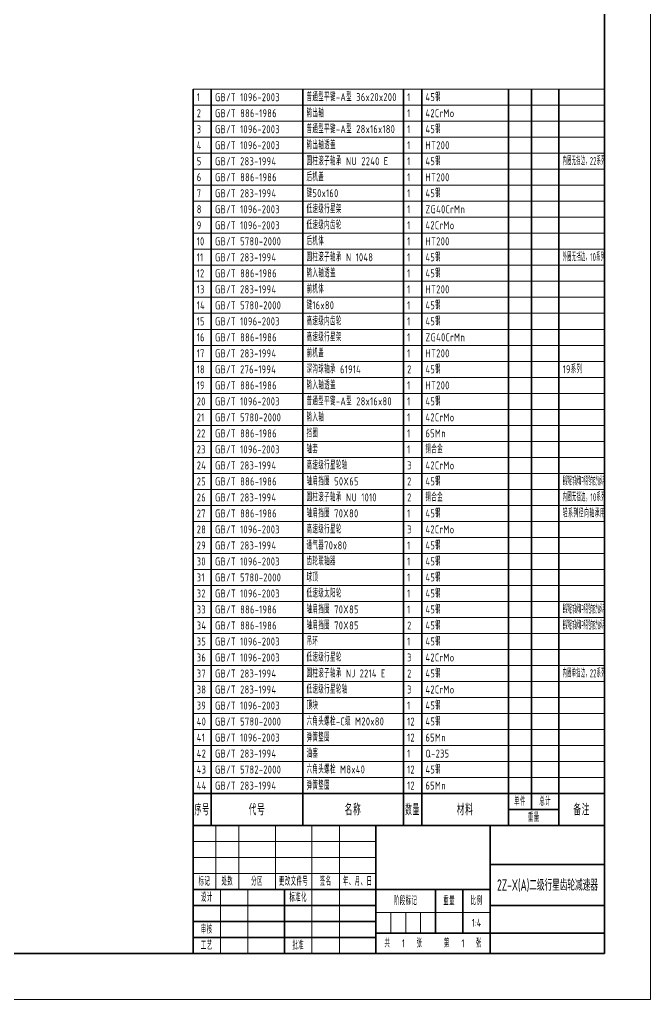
# Model space of a CAD drawing. Header units: millimetres. Extents: x -2378 to 2378, y -1682 to 1682.
# Drawn here: x 1275 to 2378, y -1682 to 32 of the extents above; entities that cross this region are included whole.
import ezdxf
from ezdxf.enums import TextEntityAlignment as Align

# ---------------------------------------------------------------- set-up
doc = ezdxf.new("R2010")
doc.units = ezdxf.units.MM
doc.layers.get('0').update_dxf_attribs({"lineweight": 35})
for name, color, linetype, lineweight in [('尺寸线层', 3, 'Continuous', 18), ('粗实线层', 7, 'Continuous', 35), ('细实线层', 7, 'Continuous', 18)]:
    doc.layers.add(name, color=color, linetype=linetype, lineweight=lineweight)
doc.styles.add('标准', font='isocp.shx', dxfattribs={"width": 0.667, "bigfont": 'gbcbig.shx'})

# ---------------------------------------------------------------- blocks, each defined once
blk = doc.blocks.new('$CAXA_FRAME_13B17AC1$')
at = {"layer": '粗实线层'}
for p, q in [((574.5, -400.5), (574.5, 400.5)), ((-574.5, -400.5), (574.5, -400.5))]:
    blk.add_line(p, q, dxfattribs=at)
at = {"layer": '细实线层'}
for p, q in [((594.5, -420.5), (594.5, 420.5)), ((-594.5, -420.5), (594.5, -420.5))]:
    blk.add_line(p, q, dxfattribs=at)
blk = doc.blocks.new('$CAXA_TITLE_151E506F$')
at = {"layer": '粗实线层'}
for p, q in [((0, 56), (-180, 56)), ((-180, 56), (-180, 0)), ((-100, 56), (-100, 0)), ((-50, 56), (-50, 0)), ((0, 0), (0, 56)), ((0, 39), (-50, 39)), ((-50, 28), (-180, 28)), ((-140, 28), (-140, 0)), ((-74, 28), (-74, 9)), ((-62, 28), (-62, 9)), ((-100, 21), (-180, 21)), ((0, 21), (-50, 21)), ((-100, 14), (-180, 14)), ((0, 9), (-100, 9)), ((-100, 7), (-180, 7)), ((0, 0), (-180, 0))]:
    blk.add_line(p, q, dxfattribs=at)
at = {"layer": '细实线层'}
for p, q in [((-170, 56), (-170, 28)), ((-160, 56), (-160, 28)), ((-144, 56), (-144, 28)), ((-128, 56), (-128, 0)), ((-116, 56), (-116, 0)), ((-100, 49), (-180, 49)), ((-100, 42), (-180, 42)), ((-100, 35), (-180, 35)), ((-168, 28), (-168, 0)), ((-156, 28), (-156, 0)), ((-50, 18), (-100, 18)), ((-93.5, 18), (-93.5, 9)), ((-87, 18), (-87, 9)), ((-80.5, 18), (-80.5, 9))]:
    blk.add_line(p, q, dxfattribs=at)
at = {"layer": '尺寸线层', "char_height": 3.5, "attachment_point": 5, "line_spacing_factor": 2.57089, "style": '标准'}
for s, insert, width in [('\\T1.1;标记', (-175, 31.5), 18), ('\\T1.1;处数', (-165, 31.5), 18), ('\\T1.1;分区', (-152, 31.5), 30), ('\\T1.1;更改文件号', (-136, 31.5), 30), ('\\T1.1;签名', (-122, 31.5), 22), ('\\T1.1;年、月、日', (-108, 31.5), 30), ('\\T1.1;设计', (-174, 24.5), 22), ('\\T1.1;标准化', (-134, 24.5), 22), ('\\T1.1;阶段标记', (-87, 23), 50), ('\\T1.1;重量', (-68, 23), 22), ('\\T1.1;比例', (-56, 23), 22), ('\\T1.1;审核', (-174, 10.5), 22), ('\\T1.1;工艺', (-174, 3.5), 22), ('\\T1.1;批准', (-134, 3.5), 22), ('\\T1.1;共', (-95, 4.5), 8), ('\\T1.1;张', (-81, 4.5), 8), ('\\T1.1;第', (-69, 4.5), 8), ('\\T1.1;张', (-55, 4.5), 8)]:
    blk.add_mtext(s, dxfattribs=dict(at, insert=insert, width=width))
at = {"layer": '尺寸线层', "style": '标准'}
for tag, height, width, p in [('标记C', 2.55, 0.667, (-175, 52.5)), ('处数C', 2.55, 0.667, (-165, 52.5)), ('分区C', 2.55, 0.667, (-152, 52.5)), ('更改文件号C', 2.55, 0.667, (-136, 52.5)), ('更改签名C', 2.55, 0.667, (-122, 52.5)), ('更改日期C', 2.55, 0.667, (-108, 52.5)), ('单位名称', 3.65, 0.667, (-25, 47.5)), ('标记B', 2.55, 0.667, (-175, 45.5)), ('处数B', 2.55, 0.667, (-165, 45.5)), ('分区B', 2.55, 0.667, (-152, 45.5)), ('更改文件号B', 2.55, 0.667, (-136, 45.5)), ('更改签名B', 2.55, 0.667, (-122, 45.5)), ('更改日期B', 2.55, 0.667, (-108, 45.5)), ('材料名称', 3.65, 0.667, (-75, 42)), ('标记A', 2.55, 0.667, (-175, 38.5)), ('处数A', 2.55, 0.667, (-165, 38.5)), ('分区A', 2.55, 0.667, (-152, 38.5)), ('更改文件号A', 2.55, 0.667, (-136, 38.5)), ('更改签名A', 2.55, 0.667, (-122, 38.5)), ('更改日期A', 2.55, 0.667, (-108, 38.5)), ('图纸名称', 3.65, 0.667, (-25, 30)), ('设计', 2.55, 0.667, (-162, 24.5)), ('设计日期', 2.55, 0.667, (-148, 24.5)), ('标准化', 2.55, 0.667, (-122, 24.5)), ('标准化日期', 2.55, 0.667, (-108, 24.5)), ('图纸编号', 3.65, 0.667, (-25, 15)), ('阶段标记S', 2.55, 0.40513, (-96.75, 13.5)), ('阶段标记A', 2.55, 0.399757, (-90.25, 13.5)), ('阶段标记B', 2.55, 0.40513, (-83.75, 13.5)), ('阶段标记C', 2.55, 0.40513, (-77.25, 13.5)), ('重量', 2.55, 0.667, (-68, 13.5)), ('图纸比例', 2.55, 0.667, (-56, 13.5)), ('审核', 2.55, 0.667, (-162, 10.5)), ('审核日期', 2.55, 0.667, (-148, 10.5)), ('工艺', 2.55, 0.667, (-162, 3.5)), ('工艺日期', 2.55, 0.667, (-148, 3.5)), ('批准', 2.55, 0.667, (-122, 3.5)), ('批准日期', 2.55, 0.667, (-108, 3.5)), ('页数', 2.55, 0.667, (-88, 4.5)), ('页码', 2.55, 0.667, (-62, 4.5)), ('投影符号', 2.55, 0.667, (-25, 4.5))]:
    blk.add_attdef(tag, text='', height=height, dxfattribs=dict(at, width=width)).set_placement(p, align=Align.MIDDLE_CENTER)
blk = doc.blocks.new('$CAXA_BOMTABLE_86AFA1F5$')
at = {"layer": '细实线层', "color": 0, "linetype": 'Continuous', "lineweight": 18}
for p, q in [((-720, 1288), (0, 1288)), ((-720, 1260), (0, 1260)), ((-720, 1260), (0, 1260)), ((-720, 1232), (0, 1232)), ((-720, 1232), (0, 1232)), ((-720, 1204), (0, 1204)), ((-720, 1204), (0, 1204)), ((-720, 1176), (0, 1176)), ((-720, 1176), (0, 1176)), ((-720, 1148), (0, 1148)), ((-720, 1148), (0, 1148)), ((-720, 1120), (0, 1120)), ((-720, 1120), (0, 1120)), ((-720, 1092), (0, 1092)), ((-720, 1092), (0, 1092)), ((-720, 1064), (0, 1064)), ((-720, 1064), (0, 1064)), ((-720, 1036), (0, 1036)), ((-720, 1036), (0, 1036)), ((-720, 1008), (0, 1008)), ((-720, 1008), (0, 1008)), ((-720, 980), (0, 980)), ((-720, 980), (0, 980)), ((-720, 952), (0, 952)), ((-720, 952), (0, 952)), ((-720, 924), (0, 924)), ((-720, 924), (0, 924)), ((-720, 896), (0, 896)), ((-720, 896), (0, 896)), ((-720, 868), (0, 868)), ((-720, 868), (0, 868)), ((-720, 840), (0, 840)), ((-720, 840), (0, 840)), ((-720, 812), (0, 812)), ((-720, 812), (0, 812)), ((-720, 784), (0, 784)), ((-720, 784), (0, 784)), ((-720, 756), (0, 756)), ((-720, 756), (0, 756)), ((-720, 728), (0, 728)), ((-720, 728), (0, 728)), ((-720, 700), (0, 700)), ((-720, 700), (0, 700)), ((-720, 672), (0, 672)), ((-720, 672), (0, 672)), ((-720, 644), (0, 644)), ((-720, 644), (0, 644)), ((-720, 616), (0, 616)), ((-720, 616), (0, 616)), ((-720, 588), (0, 588)), ((-720, 588), (0, 588)), ((-720, 560), (0, 560)), ((-720, 560), (0, 560)), ((-720, 532), (0, 532)), ((-720, 532), (0, 532)), ((-720, 504), (0, 504)), ((-720, 504), (0, 504)), ((-720, 476), (0, 476)), ((-720, 476), (0, 476)), ((-720, 448), (0, 448)), ((-720, 448), (0, 448)), ((-720, 420), (0, 420)), ((-720, 420), (0, 420)), ((-720, 392), (0, 392)), ((-720, 392), (0, 392)), ((-720, 364), (0, 364)), ((-720, 364), (0, 364)), ((-720, 336), (0, 336)), ((-720, 336), (0, 336)), ((-720, 308), (0, 308)), ((-720, 308), (0, 308)), ((-720, 280), (0, 280)), ((-720, 280), (0, 280)), ((-720, 252), (0, 252)), ((-720, 252), (0, 252)), ((-720, 224), (0, 224)), ((-720, 224), (0, 224)), ((-720, 196), (0, 196)), ((-720, 196), (0, 196)), ((-720, 168), (0, 168)), ((-720, 168), (0, 168)), ((-720, 140), (0, 140)), ((-720, 140), (0, 140)), ((-720, 112), (0, 112)), ((-720, 112), (0, 112)), ((-720, 84), (0, 84)), ((-720, 84), (0, 84)), ((-720, 56), (0, 56))]:
    blk.add_line(p, q, dxfattribs=at)
at = {"layer": '细实线层', "color": 0, "linetype": 'Continuous', "lineweight": 35}
for p, q in [((-720, 1288), (-720, 1260)), ((-688, 1288), (-688, 1260)), ((-528, 1288), (-528, 1260)), ((-352, 1288), (-352, 1260)), ((-320, 1288), (-320, 1260)), ((-168, 1288), (-168, 1260)), ((-128, 1288), (-128, 1260)), ((-80, 1288), (-80, 1260)), ((0, 1288), (0, 1260)), ((0, 1288), (0, 1260)), ((-720, 1260), (-720, 1232)), ((-688, 1260), (-688, 1232)), ((-528, 1260), (-528, 1232)), ((-352, 1260), (-352, 1232)), ((-320, 1260), (-320, 1232)), ((-168, 1260), (-168, 1232)), ((-128, 1260), (-128, 1232)), ((-80, 1260), (-80, 1232)), ((0, 1260), (0, 1232)), ((0, 1260), (0, 1232)), ((-720, 1232), (-720, 1204)), ((-688, 1232), (-688, 1204)), ((-528, 1232), (-528, 1204)), ((-352, 1232), (-352, 1204)), ((-320, 1232), (-320, 1204)), ((-168, 1232), (-168, 1204)), ((-128, 1232), (-128, 1204)), ((-80, 1232), (-80, 1204)), ((0, 1232), (0, 1204)), ((0, 1232), (0, 1204)), ((-720, 1204), (-720, 1176)), ((-688, 1204), (-688, 1176)), ((-528, 1204), (-528, 1176)), ((-352, 1204), (-352, 1176)), ((-320, 1204), (-320, 1176)), ((-168, 1204), (-168, 1176)), ((-128, 1204), (-128, 1176)), ((-80, 1204), (-80, 1176)), ((0, 1204), (0, 1176)), ((0, 1204), (0, 1176)), ((-720, 1176), (-720, 1148)), ((-688, 1176), (-688, 1148)), ((-528, 1176), (-528, 1148)), ((-352, 1176), (-352, 1148)), ((-320, 1176), (-320, 1148)), ((-168, 1176), (-168, 1148)), ((-128, 1176), (-128, 1148)), ((-80, 1176), (-80, 1148)), ((0, 1176), (0, 1148)), ((0, 1176), (0, 1148)), ((-720, 1148), (-720, 1120)), ((-688, 1148), (-688, 1120)), ((-528, 1148), (-528, 1120)), ((-352, 1148), (-352, 1120)), ((-320, 1148), (-320, 1120)), ((-168, 1148), (-168, 1120)), ((-128, 1148), (-128, 1120)), ((-80, 1148), (-80, 1120)), ((0, 1148), (0, 1120)), ((0, 1148), (0, 1120)), ((-720, 1120), (-720, 1092)), ((-688, 1120), (-688, 1092)), ((-528, 1120), (-528, 1092)), ((-352, 1120), (-352, 1092)), ((-320, 1120), (-320, 1092)), ((-168, 1120), (-168, 1092)), ((-128, 1120), (-128, 1092)), ((-80, 1120), (-80, 1092)), ((0, 1120), (0, 1092)), ((0, 1120), (0, 1092)), ((-720, 1092), (-720, 1064)), ((-688, 1092), (-688, 1064)), ((-528, 1092), (-528, 1064)), ((-352, 1092), (-352, 1064)), ((-320, 1092), (-320, 1064)), ((-168, 1092), (-168, 1064)), ((-128, 1092), (-128, 1064)), ((-80, 1092), (-80, 1064)), ((0, 1092), (0, 1064)), ((0, 1092), (0, 1064)), ((-720, 1064), (-720, 1036)), ((-688, 1064), (-688, 1036)), ((-528, 1064), (-528, 1036)), ((-352, 1064), (-352, 1036)), ((-320, 1064), (-320, 1036)), ((-168, 1064), (-168, 1036)), ((-128, 1064), (-128, 1036)), ((-80, 1064), (-80, 1036)), ((0, 1064), (0, 1036)), ((0, 1064), (0, 1036)), ((-720, 1036), (-720, 1008)), ((-688, 1036), (-688, 1008)), ((-528, 1036), (-528, 1008)), ((-352, 1036), (-352, 1008)), ((-320, 1036), (-320, 1008)), ((-168, 1036), (-168, 1008)), ((-128, 1036), (-128, 1008)), ((-80, 1036), (-80, 1008)), ((0, 1036), (0, 1008)), ((0, 1036), (0, 1008)), ((-720, 1008), (-720, 980)), ((-688, 1008), (-688, 980)), ((-528, 1008), (-528, 980)), ((-352, 1008), (-352, 980)), ((-320, 1008), (-320, 980)), ((-168, 1008), (-168, 980)), ((-128, 1008), (-128, 980)), ((-80, 1008), (-80, 980)), ((0, 1008), (0, 980)), ((0, 1008), (0, 980)), ((-720, 980), (-720, 952)), ((-688, 980), (-688, 952)), ((-528, 980), (-528, 952)), ((-352, 980), (-352, 952)), ((-320, 980), (-320, 952)), ((-168, 980), (-168, 952)), ((-128, 980), (-128, 952)), ((-80, 980), (-80, 952)), ((0, 980), (0, 952)), ((0, 980), (0, 952)), ((-720, 952), (-720, 924)), ((-688, 952), (-688, 924)), ((-528, 952), (-528, 924)), ((-352, 952), (-352, 924)), ((-320, 952), (-320, 924)), ((-168, 952), (-168, 924)), ((-128, 952), (-128, 924)), ((-80, 952), (-80, 924)), ((0, 952), (0, 924)), ((0, 952), (0, 924)), ((-720, 924), (-720, 896)), ((-688, 924), (-688, 896)), ((-528, 924), (-528, 896)), ((-352, 924), (-352, 896)), ((-320, 924), (-320, 896)), ((-168, 924), (-168, 896)), ((-128, 924), (-128, 896)), ((-80, 924), (-80, 896)), ((0, 924), (0, 896)), ((0, 924), (0, 896)), ((-720, 896), (-720, 868)), ((-688, 896), (-688, 868)), ((-528, 896), (-528, 868)), ((-352, 896), (-352, 868)), ((-320, 896), (-320, 868)), ((-168, 896), (-168, 868)), ((-128, 896), (-128, 868)), ((-80, 896), (-80, 868)), ((0, 896), (0, 868)), ((0, 896), (0, 868)), ((-720, 868), (-720, 840)), ((-688, 868), (-688, 840)), ((-528, 868), (-528, 840)), ((-352, 868), (-352, 840)), ((-320, 868), (-320, 840)), ((-168, 868), (-168, 840)), ((-128, 868), (-128, 840)), ((-80, 868), (-80, 840)), ((0, 868), (0, 840)), ((0, 868), (0, 840)), ((-720, 840), (-720, 812)), ((-688, 840), (-688, 812)), ((-528, 840), (-528, 812)), ((-352, 840), (-352, 812)), ((-320, 840), (-320, 812)), ((-168, 840), (-168, 812)), ((-128, 840), (-128, 812)), ((-80, 840), (-80, 812)), ((0, 840), (0, 812)), ((0, 840), (0, 812)), ((-720, 812), (-720, 784)), ((-688, 812), (-688, 784)), ((-528, 812), (-528, 784)), ((-352, 812), (-352, 784)), ((-320, 812), (-320, 784)), ((-168, 812), (-168, 784)), ((-128, 812), (-128, 784)), ((-80, 812), (-80, 784)), ((0, 812), (0, 784)), ((0, 812), (0, 784)), ((-720, 784), (-720, 756)), ((-688, 784), (-688, 756)), ((-528, 784), (-528, 756)), ((-352, 784), (-352, 756)), ((-320, 784), (-320, 756)), ((-168, 784), (-168, 756)), ((-128, 784), (-128, 756)), ((-80, 784), (-80, 756)), ((0, 784), (0, 756)), ((0, 784), (0, 756)), ((-720, 756), (-720, 728)), ((-688, 756), (-688, 728)), ((-528, 756), (-528, 728)), ((-352, 756), (-352, 728)), ((-320, 756), (-320, 728)), ((-168, 756), (-168, 728)), ((-128, 756), (-128, 728)), ((-80, 756), (-80, 728)), ((0, 756), (0, 728)), ((0, 756), (0, 728)), ((-720, 728), (-720, 700)), ((-688, 728), (-688, 700)), ((-528, 728), (-528, 700)), ((-352, 728), (-352, 700)), ((-320, 728), (-320, 700)), ((-168, 728), (-168, 700)), ((-128, 728), (-128, 700)), ((-80, 728), (-80, 700)), ((0, 728), (0, 700)), ((0, 728), (0, 700)), ((-720, 700), (-720, 672)), ((-688, 700), (-688, 672)), ((-528, 700), (-528, 672)), ((-352, 700), (-352, 672)), ((-320, 700), (-320, 672)), ((-168, 700), (-168, 672)), ((-128, 700), (-128, 672)), ((-80, 700), (-80, 672)), ((0, 700), (0, 672)), ((0, 700), (0, 672)), ((-720, 672), (-720, 644)), ((-688, 672), (-688, 644)), ((-528, 672), (-528, 644)), ((-352, 672), (-352, 644)), ((-320, 672), (-320, 644)), ((-168, 672), (-168, 644)), ((-128, 672), (-128, 644)), ((-80, 672), (-80, 644)), ((0, 672), (0, 644)), ((0, 672), (0, 644)), ((-720, 644), (-720, 616)), ((-688, 644), (-688, 616)), ((-528, 644), (-528, 616)), ((-352, 644), (-352, 616)), ((-320, 644), (-320, 616)), ((-168, 644), (-168, 616)), ((-128, 644), (-128, 616)), ((-80, 644), (-80, 616)), ((0, 644), (0, 616)), ((0, 644), (0, 616)), ((-720, 616), (-720, 588)), ((-688, 616), (-688, 588)), ((-528, 616), (-528, 588)), ((-352, 616), (-352, 588)), ((-320, 616), (-320, 588)), ((-168, 616), (-168, 588)), ((-128, 616), (-128, 588)), ((-80, 616), (-80, 588)), ((0, 616), (0, 588)), ((0, 616), (0, 588)), ((-720, 588), (-720, 560)), ((-688, 588), (-688, 560)), ((-528, 588), (-528, 560)), ((-352, 588), (-352, 560)), ((-320, 588), (-320, 560)), ((-168, 588), (-168, 560)), ((-128, 588), (-128, 560)), ((-80, 588), (-80, 560)), ((0, 588), (0, 560)), ((0, 588), (0, 560)), ((-720, 560), (-720, 532)), ((-688, 560), (-688, 532)), ((-528, 560), (-528, 532)), ((-352, 560), (-352, 532)), ((-320, 560), (-320, 532)), ((-168, 560), (-168, 532)), ((-128, 560), (-128, 532)), ((-80, 560), (-80, 532)), ((0, 560), (0, 532)), ((0, 560), (0, 532)), ((-720, 532), (-720, 504)), ((-688, 532), (-688, 504)), ((-528, 532), (-528, 504)), ((-352, 532), (-352, 504)), ((-320, 532), (-320, 504)), ((-168, 532), (-168, 504)), ((-128, 532), (-128, 504)), ((-80, 532), (-80, 504)), ((0, 532), (0, 504)), ((0, 532), (0, 504)), ((-720, 504), (-720, 476)), ((-688, 504), (-688, 476)), ((-528, 504), (-528, 476)), ((-352, 504), (-352, 476)), ((-320, 504), (-320, 476)), ((-168, 504), (-168, 476)), ((-128, 504), (-128, 476)), ((-80, 504), (-80, 476)), ((0, 504), (0, 476)), ((0, 504), (0, 476)), ((-720, 476), (-720, 448)), ((-688, 476), (-688, 448)), ((-528, 476), (-528, 448)), ((-352, 476), (-352, 448)), ((-320, 476), (-320, 448)), ((-168, 476), (-168, 448)), ((-128, 476), (-128, 448)), ((-80, 476), (-80, 448)), ((0, 476), (0, 448)), ((0, 476), (0, 448)), ((-720, 448), (-720, 420)), ((-688, 448), (-688, 420)), ((-528, 448), (-528, 420)), ((-352, 448), (-352, 420)), ((-320, 448), (-320, 420)), ((-168, 448), (-168, 420)), ((-128, 448), (-128, 420)), ((-80, 448), (-80, 420)), ((0, 448), (0, 420)), ((0, 448), (0, 420)), ((-720, 420), (-720, 392)), ((-688, 420), (-688, 392)), ((-528, 420), (-528, 392)), ((-352, 420), (-352, 392)), ((-320, 420), (-320, 392)), ((-168, 420), (-168, 392)), ((-128, 420), (-128, 392)), ((-80, 420), (-80, 392)), ((0, 420), (0, 392)), ((0, 420), (0, 392)), ((-720, 392), (-720, 364)), ((-688, 392), (-688, 364)), ((-528, 392), (-528, 364)), ((-352, 392), (-352, 364)), ((-320, 392), (-320, 364)), ((-168, 392), (-168, 364)), ((-128, 392), (-128, 364)), ((-80, 392), (-80, 364)), ((0, 392), (0, 364)), ((0, 392), (0, 364)), ((-720, 364), (-720, 336)), ((-688, 364), (-688, 336)), ((-528, 364), (-528, 336)), ((-352, 364), (-352, 336)), ((-320, 364), (-320, 336)), ((-168, 364), (-168, 336)), ((-128, 364), (-128, 336)), ((-80, 364), (-80, 336)), ((0, 364), (0, 336)), ((0, 364), (0, 336)), ((-720, 336), (-720, 308)), ((-688, 336), (-688, 308)), ((-528, 336), (-528, 308)), ((-352, 336), (-352, 308)), ((-320, 336), (-320, 308)), ((-168, 336), (-168, 308)), ((-128, 336), (-128, 308)), ((-80, 336), (-80, 308)), ((0, 336), (0, 308)), ((0, 336), (0, 308)), ((-720, 308), (-720, 280)), ((-688, 308), (-688, 280)), ((-528, 308), (-528, 280)), ((-352, 308), (-352, 280)), ((-320, 308), (-320, 280)), ((-168, 308), (-168, 280)), ((-128, 308), (-128, 280)), ((-80, 308), (-80, 280)), ((0, 308), (0, 280)), ((0, 308), (0, 280)), ((-720, 280), (-720, 252)), ((-688, 280), (-688, 252)), ((-528, 280), (-528, 252)), ((-352, 280), (-352, 252)), ((-320, 280), (-320, 252)), ((-168, 280), (-168, 252)), ((-128, 280), (-128, 252)), ((-80, 280), (-80, 252)), ((0, 280), (0, 252)), ((0, 280), (0, 252)), ((-720, 252), (-720, 224)), ((-688, 252), (-688, 224)), ((-528, 252), (-528, 224)), ((-352, 252), (-352, 224)), ((-320, 252), (-320, 224)), ((-168, 252), (-168, 224)), ((-128, 252), (-128, 224)), ((-80, 252), (-80, 224)), ((0, 252), (0, 224)), ((0, 252), (0, 224)), ((-720, 224), (-720, 196)), ((-688, 224), (-688, 196)), ((-528, 224), (-528, 196)), ((-352, 224), (-352, 196)), ((-320, 224), (-320, 196)), ((-168, 224), (-168, 196)), ((-128, 224), (-128, 196)), ((-80, 224), (-80, 196)), ((0, 224), (0, 196)), ((0, 224), (0, 196)), ((-720, 196), (-720, 168)), ((-688, 196), (-688, 168)), ((-528, 196), (-528, 168)), ((-352, 196), (-352, 168)), ((-320, 196), (-320, 168)), ((-168, 196), (-168, 168)), ((-128, 196), (-128, 168)), ((-80, 196), (-80, 168)), ((0, 196), (0, 168)), ((0, 196), (0, 168)), ((-720, 168), (-720, 140)), ((-688, 168), (-688, 140)), ((-528, 168), (-528, 140)), ((-352, 168), (-352, 140)), ((-320, 168), (-320, 140)), ((-168, 168), (-168, 140)), ((-128, 168), (-128, 140)), ((-80, 168), (-80, 140)), ((0, 168), (0, 140)), ((0, 168), (0, 140)), ((-720, 140), (-720, 112)), ((-688, 140), (-688, 112)), ((-528, 140), (-528, 112)), ((-352, 140), (-352, 112)), ((-320, 140), (-320, 112)), ((-168, 140), (-168, 112)), ((-128, 140), (-128, 112)), ((-80, 140), (-80, 112)), ((0, 140), (0, 112)), ((0, 140), (0, 112)), ((-720, 112), (-720, 84)), ((-688, 112), (-688, 84)), ((-528, 112), (-528, 84)), ((-352, 112), (-352, 84)), ((-320, 112), (-320, 84)), ((-168, 112), (-168, 84)), ((-128, 112), (-128, 84)), ((-80, 112), (-80, 84)), ((0, 112), (0, 84)), ((0, 112), (0, 84)), ((-720, 84), (-720, 56)), ((-688, 84), (-688, 56)), ((-528, 84), (-528, 56)), ((-352, 84), (-352, 56)), ((-320, 84), (-320, 56)), ((-168, 84), (-168, 56)), ((-128, 84), (-128, 56)), ((-80, 84), (-80, 56)), ((0, 84), (0, 56)), ((0, 84), (0, 56)), ((-720, 56), (0, 56)), ((-720, 56), (-720, 0)), ((-688, 56), (-688, 0)), ((-528, 56), (-528, 0)), ((-352, 56), (-352, 0)), ((-320, 56), (-320, 0)), ((-168, 56), (-168, 0)), ((-128, 56), (-128, 28)), ((-80, 56), (-80, 28)), ((0, 56), (0, 0)), ((-168, 28), (-80, 28)), ((-80, 28), (-80, 0)), ((-720, 0), (0, 0))]:
    blk.add_line(p, q, dxfattribs=at)
at = {"layer": '细实线层', "color": 0, "line_spacing_factor": 1.15057, "style": '标准'}
for s, insert, char_height, width, attachment_point in [('\\T1.1;1', (-713.36, 1274), 14, 47.92, 4), ('\\T1.1;GB/T 1096-2003', (-681.36, 1274), 14, 303.92, 4), ('\\T1.1;普通型平键-A型 36x20x200', (-521.36, 1274), 14, 335.92, 4), ('\\T1.1;1', (-345.36, 1274), 14, 47.92, 4), ('\\T1.1;45钢', (-313.36, 1274), 14, 287.92, 4), ('\\T1.1;2', (-713.36, 1246), 14, 47.92, 4), ('\\T1.1;GB/T 886-1986', (-681.36, 1246), 14, 303.92, 4), ('\\T1.1;输出轴', (-521.36, 1246), 14, 335.92, 4), ('\\T1.1;1', (-345.36, 1246), 14, 47.92, 4), ('\\T1.1;42CrMo', (-313.36, 1246), 14, 287.92, 4), ('\\T1.1;3', (-713.36, 1218), 14, 47.92, 4), ('\\T1.1;GB/T 1096-2003', (-681.36, 1218), 14, 303.92, 4), ('\\T1.1;普通型平键-A型 28x16x180', (-521.36, 1218), 14, 335.92, 4), ('\\T1.1;1', (-345.36, 1218), 14, 47.92, 4), ('\\T1.1;45钢', (-313.36, 1218), 14, 287.92, 4), ('\\T1.1;4', (-713.36, 1190), 14, 47.92, 4), ('\\T1.1;GB/T 1096-2003', (-681.36, 1190), 14, 303.92, 4), ('\\T1.1;输出轴透盖', (-521.36, 1190), 14, 335.92, 4), ('\\T1.1;1', (-345.36, 1190), 14, 47.92, 4), ('\\T1.1;HT200', (-313.36, 1190), 14, 287.92, 4), ('\\T1.1;5', (-713.36, 1162), 14, 47.92, 4), ('\\T1.1;GB/T 283-1994', (-681.36, 1162), 14, 303.92, 4), ('\\T1.1;圆柱滚子轴承 NU 2240 E', (-521.36, 1162), 14, 335.92, 4), ('\\T1.1;1', (-345.36, 1162), 14, 47.92, 4), ('\\T1.1;45钢', (-313.36, 1162), 14, 287.92, 4), ('\\T1.1;{\\W0.51329;内圈无挡边，22系列}', (-73.36, 1162), 14, 143.92, 4), ('\\T1.1;6', (-713.36, 1134), 14, 47.92, 4), ('\\T1.1;GB/T 886-1986', (-681.36, 1134), 14, 303.92, 4), ('\\T1.1;后机盖', (-521.36, 1134), 14, 335.92, 4), ('\\T1.1;1', (-345.36, 1134), 14, 47.92, 4), ('\\T1.1;HT200', (-313.36, 1134), 14, 287.92, 4), ('\\T1.1;键50x160', (-521.36, 1106), 14, 335.92, 4), ('\\T1.1;45钢', (-313.36, 1106), 14, 287.92, 4), ('\\T1.1;7', (-713.36, 1106), 14, 47.92, 4), ('\\T1.1;GB/T 283-1994', (-681.36, 1106), 14, 303.92, 4), ('\\T1.1;1', (-345.36, 1106), 14, 47.92, 4), ('\\T1.1;8', (-713.36, 1078), 14, 47.92, 4), ('\\T1.1;GB/T 1096-2003', (-681.36, 1078), 14, 303.92, 4), ('\\T1.1;低速级行星架', (-521.36, 1078), 14, 335.92, 4), ('\\T1.1;1', (-345.36, 1078), 14, 47.92, 4), ('\\T1.1;ZG40CrMn', (-313.36, 1078), 14, 287.92, 4), ('\\T1.1;9', (-713.36, 1050), 14, 47.92, 4), ('\\T1.1;GB/T 1096-2003', (-681.36, 1050), 14, 303.92, 4), ('\\T1.1;低速级内齿轮', (-521.36, 1050), 14, 335.92, 4), ('\\T1.1;1', (-345.36, 1050), 14, 47.92, 4), ('\\T1.1;42CrMo', (-313.36, 1050), 14, 287.92, 4), ('\\T1.1;10', (-713.36, 1022), 14, 47.92, 4), ('\\T1.1;GB/T 5780-2000', (-681.36, 1022), 14, 303.92, 4), ('\\T1.1;后机体', (-521.36, 1022), 14, 335.92, 4), ('\\T1.1;1', (-345.36, 1022), 14, 47.92, 4), ('\\T1.1;HT200', (-313.36, 1022), 14, 287.92, 4), ('\\T1.1;11', (-713.36, 994), 14, 47.92, 4), ('\\T1.1;GB/T 283-1994', (-681.36, 994), 14, 303.92, 4), ('\\T1.1;圆柱滚子轴承 N 1048', (-521.36, 994), 14, 335.92, 4), ('\\T1.1;1', (-345.36, 994), 14, 47.92, 4), ('\\T1.1;45钢', (-313.36, 994), 14, 287.92, 4), ('\\T1.1;{\\W0.519216;外圈无挡边，10系列}', (-73.36, 994), 14, 143.92, 4), ('\\T1.1;12', (-713.36, 966), 14, 47.92, 4), ('\\T1.1;GB/T 886-1986', (-681.36, 966), 14, 303.92, 4), ('\\T1.1;输入轴透盖', (-521.36, 966), 14, 335.92, 4), ('\\T1.1;1', (-345.36, 966), 14, 47.92, 4), ('\\T1.1;45钢', (-313.36, 966), 14, 287.92, 4), ('\\T1.1;13', (-713.36, 938), 14, 47.92, 4), ('\\T1.1;GB/T 283-1994', (-681.36, 938), 14, 303.92, 4), ('\\T1.1;前机体', (-521.36, 938), 14, 335.92, 4), ('\\T1.1;1', (-345.36, 938), 14, 47.92, 4), ('\\T1.1;HT200', (-313.36, 938), 14, 287.92, 4), ('\\T1.1;14', (-713.36, 910), 14, 47.92, 4), ('\\T1.1;GB/T 5780-2000', (-681.36, 910), 14, 303.92, 4), ('\\T1.1;键16x80', (-521.36, 910), 14, 335.92, 4), ('\\T1.1;1', (-345.36, 910), 14, 47.92, 4), ('\\T1.1;45钢', (-313.36, 910), 14, 287.92, 4), ('\\T1.1;15', (-713.36, 882), 14, 47.92, 4), ('\\T1.1;GB/T 1096-2003', (-681.36, 882), 14, 303.92, 4), ('\\T1.1;高速级内齿轮', (-521.36, 882), 14, 335.92, 4), ('\\T1.1;1', (-345.36, 882), 14, 47.92, 4), ('\\T1.1;45钢', (-313.36, 882), 14, 287.92, 4), ('\\T1.1;16', (-713.36, 854), 14, 47.92, 4), ('\\T1.1;GB/T 886-1986', (-681.36, 854), 14, 303.92, 4), ('\\T1.1;高速级行星架', (-521.36, 854), 14, 335.92, 4), ('\\T1.1;1', (-345.36, 854), 14, 47.92, 4), ('\\T1.1;ZG40CrMn', (-313.36, 854), 14, 287.92, 4), ('\\T1.1;17', (-713.36, 826), 14, 47.92, 4), ('\\T1.1;GB/T 283-1994', (-681.36, 826), 14, 303.92, 4), ('\\T1.1;前机盖', (-521.36, 826), 14, 335.92, 4), ('\\T1.1;1', (-345.36, 826), 14, 47.92, 4), ('\\T1.1;HT200', (-313.36, 826), 14, 287.92, 4), ('\\T1.1;深沟球轴承 61914', (-521.36, 798), 14, 335.92, 4), ('\\T1.1;45钢', (-313.36, 798), 14, 287.92, 4), ('\\T1.1;19系列', (-73.36, 798), 14, 143.92, 4), ('\\T1.1;18', (-713.36, 798), 14, 47.92, 4), ('\\T1.1;GB/T 276-1994', (-681.36, 798), 14, 303.92, 4), ('\\T1.1;2', (-345.36, 798), 14, 47.92, 4), ('\\T1.1;19', (-713.36, 770), 14, 47.92, 4), ('\\T1.1;GB/T 886-1986', (-681.36, 770), 14, 303.92, 4), ('\\T1.1;输入轴透盖', (-521.36, 770), 14, 335.92, 4), ('\\T1.1;1', (-345.36, 770), 14, 47.92, 4), ('\\T1.1;HT200', (-313.36, 770), 14, 287.92, 4), ('\\T1.1;20', (-713.36, 742), 14, 47.92, 4), ('\\T1.1;GB/T 1096-2003', (-681.36, 742), 14, 303.92, 4), ('\\T1.1;普通型平键-A型 28x16x80', (-521.36, 742), 14, 335.92, 4), ('\\T1.1;1', (-345.36, 742), 14, 47.92, 4), ('\\T1.1;45钢', (-313.36, 742), 14, 287.92, 4), ('\\T1.1;21', (-713.36, 714), 14, 47.92, 4), ('\\T1.1;GB/T 5780-2000', (-681.36, 714), 14, 303.92, 4), ('\\T1.1;输入轴', (-521.36, 714), 14, 335.92, 4), ('\\T1.1;1', (-345.36, 714), 14, 47.92, 4), ('\\T1.1;42CrMo', (-313.36, 714), 14, 287.92, 4), ('\\T1.1;22', (-713.36, 686), 14, 47.92, 4), ('\\T1.1;GB/T 886-1986', (-681.36, 686), 14, 303.92, 4), ('\\T1.1;挡圈', (-521.36, 686), 14, 335.92, 4), ('\\T1.1;1', (-345.36, 686), 14, 47.92, 4), ('\\T1.1;65Mn', (-313.36, 686), 14, 287.92, 4), ('\\T1.1;23', (-713.36, 658), 14, 47.92, 4), ('\\T1.1;GB/T 1096-2003', (-681.36, 658), 14, 303.92, 4), ('\\T1.1;轴套', (-521.36, 658), 14, 335.92, 4), ('\\T1.1;1', (-345.36, 658), 14, 47.92, 4), ('\\T1.1;铜合金', (-313.36, 658), 14, 287.92, 4), ('\\T1.1;24', (-713.36, 630), 14, 47.92, 4), ('\\T1.1;GB/T 283-1994', (-681.36, 630), 14, 303.92, 4), ('\\T1.1;高速级行星轮轴', (-521.36, 630), 14, 335.92, 4), ('\\T1.1;3', (-345.36, 630), 14, 47.92, 4), ('\\T1.1;42CrMo', (-313.36, 630), 14, 287.92, 4), ('\\T1.1;25', (-713.36, 602), 14, 47.92, 4), ('\\T1.1;GB/T 886-1986', (-681.36, 602), 14, 303.92, 4), ('\\T1.1;轴肩挡圈 50X65', (-521.36, 602), 14, 335.92, 4), ('\\T1.1;2', (-345.36, 602), 14, 47.92, 4), ('\\T1.1;45钢', (-313.36, 602), 14, 287.92, 4), ('\\T1.1;{\\W0.263702;重系列径向轴承和中系列径向推力轴承用}', (-73.36, 602), 14, 143.92, 4), ('\\T1.1;{\\W0.524514;内圈无挡边，10系列}', (-73.36, 574), 14, 143.92, 4), ('\\T1.1;26', (-713.36, 574), 14, 47.92, 4), ('\\T1.1;GB/T 283-1994', (-681.36, 574), 14, 303.92, 4), ('\\T1.1;圆柱滚子轴承 NU 1010', (-521.36, 574), 14, 335.92, 4), ('\\T1.1;2', (-345.36, 574), 14, 47.92, 4), ('\\T1.1;铜合金', (-313.36, 574), 14, 287.92, 4), ('\\T1.1;27', (-713.36, 546), 14, 47.92, 4), ('\\T1.1;GB/T 886-1986', (-681.36, 546), 14, 303.92, 4), ('\\T1.1;轴肩挡圈 70X80', (-521.36, 546), 14, 335.92, 4), ('\\T1.1;1', (-345.36, 546), 14, 47.92, 4), ('\\T1.1;45钢', (-313.36, 546), 14, 287.92, 4), ('\\T1.1;{\\W0.605299;轻系列径向轴承用}', (-73.36, 546), 14, 143.92, 4), ('\\T1.1;28', (-713.36, 518), 14, 47.92, 4), ('\\T1.1;GB/T 1096-2003', (-681.36, 518), 14, 303.92, 4), ('\\T1.1;高速级行星轮', (-521.36, 518), 14, 335.92, 4), ('\\T1.1;3', (-345.36, 518), 14, 47.92, 4), ('\\T1.1;42CrMo', (-313.36, 518), 14, 287.92, 4), ('\\T1.1;29', (-713.36, 490), 14, 47.92, 4), ('\\T1.1;GB/T 283-1994', (-681.36, 490), 14, 303.92, 4), ('\\T1.1;通气器70x80', (-521.36, 490), 14, 335.92, 4), ('\\T1.1;1', (-345.36, 490), 14, 47.92, 4), ('\\T1.1;45钢', (-313.36, 490), 14, 287.92, 4), ('\\T1.1;30', (-713.36, 462), 14, 47.92, 4), ('\\T1.1;GB/T 1096-2003', (-681.36, 462), 14, 303.92, 4), ('\\T1.1;齿轮联轴器', (-521.36, 462), 14, 335.92, 4), ('\\T1.1;1', (-345.36, 462), 14, 47.92, 4), ('\\T1.1;45钢', (-313.36, 462), 14, 287.92, 4), ('\\T1.1;31', (-713.36, 434), 14, 47.92, 4), ('\\T1.1;GB/T 5780-2000', (-681.36, 434), 14, 303.92, 4), ('\\T1.1;球顶', (-521.36, 434), 14, 335.92, 4), ('\\T1.1;1', (-345.36, 434), 14, 47.92, 4), ('\\T1.1;45钢', (-313.36, 434), 14, 287.92, 4), ('\\T1.1;32', (-713.36, 406), 14, 47.92, 4), ('\\T1.1;GB/T 1096-2003', (-681.36, 406), 14, 303.92, 4), ('\\T1.1;低速级太阳轮', (-521.36, 406), 14, 335.92, 4), ('\\T1.1;1', (-345.36, 406), 14, 47.92, 4), ('\\T1.1;45钢', (-313.36, 406), 14, 287.92, 4), ('\\T1.1;33', (-713.36, 378), 14, 47.92, 4), ('\\T1.1;GB/T 886-1986', (-681.36, 378), 14, 303.92, 4), ('\\T1.1;轴肩挡圈 70X85', (-521.36, 378), 14, 335.92, 4), ('\\T1.1;1', (-345.36, 378), 14, 47.92, 4), ('\\T1.1;45钢', (-313.36, 378), 14, 287.92, 4), ('\\T1.1;{\\W0.263702;重系列径向轴承和中系列径向推力轴承用}', (-73.36, 378), 14, 143.92, 4), ('\\T1.1;34', (-713.36, 350), 14, 47.92, 4), ('\\T1.1;GB/T 886-1986', (-681.36, 350), 14, 303.92, 4), ('\\T1.1;轴肩挡圈 70X85', (-521.36, 350), 14, 335.92, 4), ('\\T1.1;2', (-345.36, 350), 14, 47.92, 4), ('\\T1.1;45钢', (-313.36, 350), 14, 287.92, 4), ('\\T1.1;{\\W0.263702;重系列径向轴承和中系列径向推力轴承用}', (-73.36, 350), 14, 143.92, 4), ('\\T1.1;35', (-713.36, 322), 14, 47.92, 4), ('\\T1.1;GB/T 1096-2003', (-681.36, 322), 14, 303.92, 4), ('\\T1.1;吊环', (-521.36, 322), 14, 335.92, 4), ('\\T1.1;1', (-345.36, 322), 14, 47.92, 4), ('\\T1.1;45钢', (-313.36, 322), 14, 287.92, 4), ('\\T1.1;36', (-713.36, 294), 14, 47.92, 4), ('\\T1.1;GB/T 1096-2003', (-681.36, 294), 14, 303.92, 4), ('\\T1.1;低速级行星轮', (-521.36, 294), 14, 335.92, 4), ('\\T1.1;3', (-345.36, 294), 14, 47.92, 4), ('\\T1.1;42CrMo', (-313.36, 294), 14, 287.92, 4), ('\\T1.1;圆柱滚子轴承 NJ 2214 E', (-521.36, 266), 14, 335.92, 4), ('\\T1.1;45钢', (-313.36, 266), 14, 287.92, 4), ('\\T1.1;{\\W0.51329;内圈单挡边，22系列}', (-73.36, 266), 14, 143.92, 4), ('\\T1.1;37', (-713.36, 266), 14, 47.92, 4), ('\\T1.1;GB/T 283-1994', (-681.36, 266), 14, 303.92, 4), ('\\T1.1;2', (-345.36, 266), 14, 47.92, 4), ('\\T1.1;38', (-713.36, 238), 14, 47.92, 4), ('\\T1.1;GB/T 283-1994', (-681.36, 238), 14, 303.92, 4), ('\\T1.1;低速级行星轮轴', (-521.36, 238), 14, 335.92, 4), ('\\T1.1;3', (-345.36, 238), 14, 47.92, 4), ('\\T1.1;42CrMo', (-313.36, 238), 14, 287.92, 4), ('\\T1.1;39', (-713.36, 210), 14, 47.92, 4), ('\\T1.1;GB/T 1096-2003', (-681.36, 210), 14, 303.92, 4), ('\\T1.1;顶块', (-521.36, 210), 14, 335.92, 4), ('\\T1.1;1', (-345.36, 210), 14, 47.92, 4), ('\\T1.1;45钢', (-313.36, 210), 14, 287.92, 4), ('\\T1.1;40', (-713.36, 182), 14, 47.92, 4), ('\\T1.1;GB/T 5780-2000', (-681.36, 182), 14, 303.92, 4), ('\\T1.1;六角头螺栓-C级 M20x80', (-521.36, 182), 14, 335.92, 4), ('\\T1.1;12', (-345.36, 182), 14, 47.92, 4), ('\\T1.1;45钢', (-313.36, 182), 14, 287.92, 4), ('\\T1.1; ', (-73.36, 182), 14, 143.92, 4), ('\\T1.1;41', (-713.36, 154), 14, 47.92, 4), ('\\T1.1;GB/T 1096-2003', (-681.36, 154), 14, 303.92, 4), ('\\T1.1;弹簧垫圈', (-521.36, 154), 14, 335.92, 4), ('\\T1.1;12', (-345.36, 154), 14, 47.92, 4), ('\\T1.1;65Mn', (-313.36, 154), 14, 287.92, 4), ('\\T1.1;42', (-713.36, 126), 14, 47.92, 4), ('\\T1.1;GB/T 283-1994', (-681.36, 126), 14, 303.92, 4), ('\\T1.1;油塞', (-521.36, 126), 14, 335.92, 4), ('\\T1.1;1', (-345.36, 126), 14, 47.92, 4), ('\\T1.1;Q-235', (-313.36, 126), 14, 287.92, 4), ('\\T1.1;43', (-713.36, 98), 14, 47.92, 4), ('\\T1.1;GB/T 5782-2000', (-681.36, 98), 14, 303.92, 4), ('\\T1.1;六角头螺栓 M8x40', (-521.36, 98), 14, 335.92, 4), ('\\T1.1;12', (-345.36, 98), 14, 47.92, 4), ('\\T1.1;45钢', (-313.36, 98), 14, 287.92, 4), ('\\T1.1; ', (-73.36, 98), 14, 143.92, 4), ('\\T1.1;44', (-713.36, 70), 14, 47.92, 4), ('\\T1.1;GB/T 283-1994', (-681.36, 70), 14, 303.92, 4), ('\\T1.1;弹簧垫圈', (-521.36, 70), 14, 335.92, 4), ('\\T1.1;12', (-345.36, 70), 14, 47.92, 4), ('\\T1.1;65Mn', (-313.36, 70), 14, 287.92, 4), ('\\T1.1;{\\W0.609231;序号}', (-704, 28), 20, 47.52, 5), ('\\T1.1;代号', (-608, 28), 20, 277.92, 5), ('\\T1.1;名称', (-440, 28), 20, 306.72, 5), ('\\T1.1;{\\W0.591535;数量}', (-336, 28), 20, 47.52, 5), ('\\T1.1;材料', (-244, 28), 20, 263.52, 5), ('\\T1.1;单件', (-148, 42), 14, 66.96, 5), ('\\T1.1;总计', (-104, 42), 14, 81.36, 5), ('\\T1.1;备注', (-40, 28), 20, 133.92, 5), ('\\T1.1;重量', (-124, 14), 14, 153.36, 5)]:
    blk.add_mtext(s, dxfattribs=dict(at, insert=insert, char_height=char_height, width=width, attachment_point=attachment_point))

msp = doc.modelspace()

# ---------------------------------------------------------------- linework, layer by layer
at = {"color": 0, "lineweight": 0}
for points in [[(2377.88, -449.899), (2377.88, -1.873)], [(2377.88, -281.395), (2377.88, -449.899)], [(2378, -477.923), (2378, -449.899)], [(2378, -505.827), (2378, -477.923)], [(2378, -533.851), (2378, -505.827)], [(2378, -561.875), (2378, -533.851)], [(2378, -589.899), (2378, -561.875)], [(2378, -617.924), (2378, -589.899)], [(2378, -645.948), (2378, -617.924)], [(2378, -673.852), (2378, -645.948)], [(2378, -701.876), (2378, -673.852)], [(2378, -729.9), (2378, -701.876)], [(2378, -757.924), (2378, -729.9)], [(2378, -785.948), (2378, -757.924)], [(2378, -813.853), (2378, -785.948)], [(2378, -841.877), (2378, -813.853)], [(2378, -869.901), (2378, -841.877)], [(2378, -897.925), (2378, -869.901)], [(2378, -925.949), (2378, -897.925)], [(2378, -953.973), (2378, -925.949)], [(2378, -981.877), (2378, -953.973)], [(2378, -1009.901), (2378, -981.877)], [(2378, -1037.925), (2378, -1009.901)], [(2378, -1065.949), (2378, -1037.925)], [(2378, -1093.973), (2378, -1065.949)], [(2378, -1121.998), (2378, -1093.973)], [(2378, -1149.902), (2378, -1121.998)], [(2378, -1177.926), (2378, -1149.902)], [(2378, -1205.95), (2378, -1177.926)], [(2378, -1233.974), (2378, -1205.95)], [(2378, -1261.998), (2378, -1233.974)], [(2378, -1290.022), (2378, -1261.998)], [(2378, -1317.927), (2378, -1290.022)], [(2378, -1345.951), (2378, -1317.927)], [(2378, -1373.975), (2378, -1345.951)], [(2378, -1401.999), (2378, -1373.975)], [(2378, -1430.023), (2378, -1401.999)], [(2378.003, -1429.95), (2378.003, -1401.926)], [(2378, -1458.047), (2378, -1430.023)], [(2378.003, -1457.974), (2378.003, -1429.95)], [(2378, -1485.951), (2378, -1458.047)], [(2378.003, -1485.878), (2378.003, -1457.974)], [(2378, -1513.975), (2378, -1485.951)], [(2378.003, -1513.902), (2378.003, -1485.878)], [(2378, -1541.999), (2378, -1513.975)], [(2378.003, -1541.927), (2378.003, -1513.902)], [(2378, -1570.023), (2378, -1541.999)], [(2378.003, -1569.951), (2378.003, -1541.927)], [(2378, -1598.048), (2378, -1570.023)], [(2378.003, -1597.975), (2378.003, -1569.951)], [(2378, -1625.952), (2378, -1598.048)], [(2378.003, -1625.879), (2378.003, -1597.975)], [(2378, -1682), (2378, -1625.952)], [(2378.003, -1681.927), (2378.003, -1625.879)]]:
    msp.add_lwpolyline(points, dxfattribs=at)

# ---------------------------------------------------------------- block references
at = {"layer": '粗实线层', "xscale": 4, "yscale": 4, "zscale": 4}
msp.add_blockref('$CAXA_FRAME_13B17AC1$', (0, 0), dxfattribs=at)
at = {"layer": '粗实线层'}
ref = msp.add_blockref('$CAXA_TITLE_151E506F$', (2298, -1602), dxfattribs=dict(at, xscale=4, yscale=4, zscale=4))
ref.add_attrib('图纸名称', '2Z-X(A)二级行星齿轮减速器', dxfattribs={"layer": '尺寸线层', "height": 20, "style": '标准', "width": 0.667}).set_placement((2198, -1482), align=Align.MIDDLE_CENTER)
ref.add_attrib('图纸比例', '1:4', dxfattribs={"layer": '尺寸线层', "height": 14, "style": '标准', "width": 0.667}).set_placement((2074, -1548), align=Align.MIDDLE_CENTER)
ref.add_attrib('页码', '1', dxfattribs={"layer": '尺寸线层', "height": 14, "style": '标准', "width": 0.667}).set_placement((2050, -1584), align=Align.MIDDLE_CENTER)
ref.add_attrib('页数', '1', dxfattribs={"layer": '尺寸线层', "height": 14, "style": '标准', "width": 0.667}).set_placement((1946, -1584), align=Align.MIDDLE_CENTER)
at = {"layer": '细实线层'}
msp.add_blockref('$CAXA_BOMTABLE_86AFA1F5$', (2298, -1378), dxfattribs=at)

doc.saveas('drawing.dxf')
